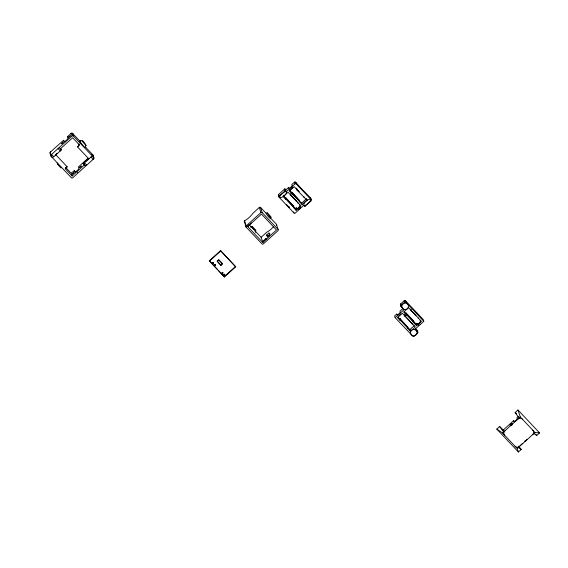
<?xml version="1.0" encoding="UTF-8"?>
<svg xmlns="http://www.w3.org/2000/svg" width="568" height="568" viewBox="0 0 568 568"><rect width="100%" height="100%" fill="white"/><g stroke="black" fill="none" stroke-linecap="round" stroke-linejoin="round"><path stroke-width="0.85" d="M223.785 274.614C224.026 276.325 225.837 273.939 224.076 274.223M212.588 262.679C212.801 264.603 214.633 261.805 212.737 262.437M286.031 198.807L285.952 199.56L285.654 197.614L285.775 198.239A3.294 0.724 -43.4 0 0 285.96 198.821L293.386 206.596L293.315 207.348L296.113 210.309L300.976 205.921L290.454 194.767A3.294 0.724 -43.4 0 0 290.525 194.576M302.275 204.75L299.478 201.789L299.485 201.051A3.294 0.724 -43.4 0 1 299.3 200.469L291.817 192.055L291.938 192.68A3.294 0.724 -43.4 0 0 292.122 193.262L301.856 203.429L302.275 204.75C305.84 198.843 316.156 196.166 307.331 204.16C301.679 208.357 303.823 202.08 307.132 200.44L306.784 199.212M297.817 202.556L297.937 203.181M400.355 319.827L400.284 320.579L399.986 318.634L400.106 319.259A3.294 0.724 -43.4 0 0 400.291 319.841L407.717 327.615L407.639 328.368L410.437 331.329L415.307 326.941L404.785 315.787A3.294 0.724 -43.4 0 0 404.856 315.595M406.525 314.267L406.447 315.02L406.148 313.075L406.269 313.699A3.294 0.724 -43.4 0 0 406.454 314.281L413.88 322.056L413.809 322.809L416.607 325.769L421.47 321.381L410.955 310.227A3.294 0.724 -43.4 0 0 411.055 309.887M412.269 324.2L412.148 323.575A3.294 0.724 -43.4 0 0 412.219 323.391M418.311 318.016L418.431 318.634M285.406 191.182A6.809 1.491 -43.4 0 1 285.853 190.031L284.824 188.945A6.809 1.491 -43.4 0 0 285.313 190.514C290.802 192.999 276.666 201.952 280.45 195.271M284.959 188.718L278.689 194.377A0.88 0.852 -17.5 0 0 278.625 195.584L279.172 197.309L294.032 213.043A0.88 0.852 -17.5 0 0 295.275 213.078L303.908 205.197M303.766 205.424L304.938 206.291A6.809 1.491 -43.4 0 0 305.172 205.843M248.898 224.381L251.731 227.377L252.135 226.334L255.813 230.232L255.415 231.275L261.081 237.275L262.927 242.202M50.737 155.49L50.112 153.509A0.88 0.852 -17.5 0 1 50.176 152.302L63.481 140.303L64.66 141.553M222.088 272.328L222.436 273.272L222.876 272.356M417.743 331.854L415.038 329.199L423.799 321.296L405.893 302.14A0.88 0.852 -17.5 0 0 404.657 302.105L401.086 305.321A0.88 0.852 -17.5 0 0 401.029 306.528L403.919 309.794L395.158 317.697L412.872 336.242A0.88 0.852 -17.5 0 0 414.107 336.284L417.679 333.061A0.88 0.852 -17.5 0 0 417.743 331.854L417.295 330.434L415.613 328.659M280.798 194.838L284.362 191.892L286.535 191.537L295.026 183.876A0.88 0.852 -17.5 0 1 296.262 183.911L311.129 199.652A0.88 0.852 -17.5 0 1 311.072 200.859L304.796 206.511M214.612 264.418C213.71 265.597 216.287 265.533 215.343 264.39M85.733 146.217A0.88 0.852 -17.5 0 0 85.754 147.346C86.052 149.228 80.549 143.136 79.719 140.956L72.505 133.324A0.88 0.852 -17.5 0 0 71.27 133.281L67.535 136.647L67.968 138.017A2.748 0.603 -43.4 0 1 66.144 140.481A2.748 0.603 -43.4 0 1 63.914 141.673L63.481 140.303M51.006 154.936L72.1 135.915A0.88 0.852 -17.5 0 1 73.336 135.958L93.798 157.613A0.88 0.852 -17.5 0 1 93.741 158.82L72.64 177.841A0.88 0.852 -17.5 0 1 71.405 177.805L50.942 156.15A0.88 0.852 -17.5 0 1 51.006 154.936L50.176 152.302M55.728 154.489L56.899 153.431M60.329 148.319L61.358 149.405L60.726 149.718M53.782 156.761L51.574 154.425A1.647 1.597 -17.5 0 0 51.461 156.69A1.647 1.597 -17.5 0 0 53.782 156.761L61.486 149.817L61.358 149.405M80.784 140.438L80.961 140.992L80.145 141.723L79.967 141.169L81.018 140.573M89.133 158.55A6.866 1.505 -43.4 0 1 88.849 158.898L77.518 146.899L79.548 145.074L72.626 137.747L60.456 148.724L61.486 149.817M55.565 155.057A6.866 1.505 -43.4 0 0 55.891 154.865L67.223 166.857L65.199 168.689L72.115 176.009L84.284 165.039L84.156 164.635M75.544 171.841L74.365 170.592L71.625 172.807M88.097 158.216L78.427 166.935L78.853 168.305A2.748 0.603 -43.4 0 1 77.028 170.769A2.748 0.603 -43.4 0 1 74.798 171.962L74.365 170.592M88.764 158.458L83.127 163.541L84.284 165.039M83.255 163.946L90.965 156.995A1.647 1.597 -17.5 0 1 93.28 157.066A1.647 1.597 -17.5 0 1 93.173 159.331L90.965 156.995M266.136 212.872C265.363 213.902 271.802 220.625 270.929 218.439L276.453 224.282L278.079 229.451A0.88 0.852 -17.5 0 1 278.022 230.658L263.254 243.97A0.88 0.852 -17.5 0 1 262.018 243.935L246.121 227.108L244.489 221.939A0.88 0.852 -17.5 0 1 244.552 220.732L244.886 220.547A6.809 1.491 -43.4 0 0 252.874 213.348L259.313 207.419A0.88 0.852 -17.5 0 1 260.556 207.455L266.072 213.298M285.988 189.811L288.558 187.49L289.588 188.583M311.129 199.652L310.589 197.927L300.245 187.518L295.722 182.193A0.88 0.852 -17.5 0 0 294.48 182.15L291.803 184.564L292.08 185.431A2.194 0.483 -43.4 0 1 289.978 187.916L289.779 188.065A2.194 0.483 -43.4 0 1 288.835 188.356L288.558 187.49M246.121 227.108A0.88 0.852 -17.5 0 1 246.178 225.901L260.946 212.588A0.88 0.852 -17.5 0 1 262.182 212.624L278.079 229.451M279.172 197.309A0.88 0.852 -17.5 0 1 279.229 196.102L285.505 190.443M247.698 226.554L261.493 214.115L276.502 230.004L262.707 242.444L247.698 226.554L251.155 222.976M209.28 260.797L220.611 250.573L235.699 266.811L224.36 277.028L209.28 260.797L217.658 269.658M209.407 261.202L220.739 250.978L220.611 250.573M251.17 226.916L250.651 226.462L251.411 227.676L251.17 226.916L252.135 226.334M298.839 191.693L294.188 186.645L289.325 191.04L292.122 194L292.193 193.248M307.146 200.362L296.744 189.826L296.716 188.746M255.415 231.275L255.089 231.566L255.678 232.191L255.344 231.382M220.881 264.993L222.422 263.602L218.687 259.64L217.139 261.031L221.009 265.398L222.422 263.602M285.654 197.614L293.01 205.403L293.038 206.489M261.081 237.275L267.102 231.971A6.809 1.491 -43.4 0 0 273.733 226.504M276.282 225.588L276.389 225.489A0.88 0.852 -17.5 0 0 276.453 224.282M296.113 210.309L295.566 208.584L296.375 207.852L297.405 208.946M301.523 203.209L306.599 198.637M266.697 234.939L269.054 232.816L269.694 234.847L267.336 236.97L266.697 234.939L267.734 236.032L270.084 233.909M262.487 241.734L266.058 238.517L266.612 239.334L266.058 238.517M224.36 277.028L224.232 276.623L235.571 266.406M266.165 238.872L262.707 242.444M401.029 306.528L400.582 305.115A0.88 0.852 -17.5 0 1 400.639 303.901L404.21 300.685A0.88 0.852 -17.5 0 1 405.445 300.721L423.259 319.578L423.799 321.296M397.756 315.162L396.727 314.069L394.618 315.971L395.158 317.697M402.811 308.587L399.971 311.143L400.241 312.01A2.194 0.483 -43.4 0 1 399.567 313.174L399.389 313.38A2.194 0.483 -43.4 0 1 396.996 314.935L396.727 314.069M404.906 316.404L404.877 315.325M411.076 310.845L411.047 309.766M407.341 326.422L407.37 327.509A3.294 0.724 -43.4 0 1 407.462 327.047L399.986 318.634M406.148 313.075L413.511 320.863L413.54 321.942M410.437 331.329L409.897 329.603L414.157 325.762M416.607 325.769L416.06 324.044L416.876 323.313L417.906 324.406M518.591 446.128L521.261 449.423L518.421 451.979L496.787 429.074L499.627 426.518L503.66 430.324M518.769 416.798L519.145 417.977L515.126 412.545L517.966 409.982L539.6 432.887L536.76 435.443L533.863 433.561M514.707 421.719L513.671 420.632L503.085 430.175L503.646 431.95L499.627 426.518M518.03 416.706L516.915 417.707L517.235 418.708A2.194 0.483 -43.4 0 1 516.56 419.873L516.383 420.079A2.194 0.483 -43.4 0 1 513.99 421.633L513.671 420.632M496.787 429.074L502.51 432.979L520.281 416.955L517.966 409.982M518.421 451.979L517.228 448.557L534.999 432.532L539.6 432.887M298.832 209.372L298.626 209.514A2.194 0.483 -43.4 0 1 298.441 209.635M72.463 134.254L73.094 133.941M91.746 154.666L92.378 154.354M92.336 155.284L92.967 154.979L93.798 157.613M255.174 230.516L255.813 230.232M286.535 191.537L286.343 191.608A6.809 1.491 -43.4 0 1 285.995 191.686M296.198 188.107L296.439 188.626A3.294 0.724 -43.4 0 1 296.624 189.208L296.744 189.826M293.386 206.596L293.315 206.61A3.294 0.724 -43.4 0 1 293.138 206.028L293.01 205.403M404.53 315.219L404.601 315.204A3.294 0.724 -43.4 0 1 404.735 315.204M413.816 322.07L413.88 322.056A3.294 0.724 -43.4 0 1 413.632 321.488L413.511 320.863M411.892 323.007L411.963 322.993A3.294 0.724 -43.4 0 1 412.091 322.993M407.717 327.615L407.646 327.629A3.294 0.724 -43.4 0 1 407.519 327.629M518.364 447.534L521.261 449.423M86.059 145.507C78.348 137.719 83.716 140.14 86.059 145.5M57.034 163.009L58.263 164.308M61.053 168.022L57.411 164.166M520.281 416.955L534.999 432.532M515.126 412.545L516.376 413.866L516.156 413.17M535.51 434.122L536.76 435.443M296.368 188.64L299.201 191.636M416.003 315.709L408.52 307.664L403.649 312.059L406.447 315.02M291.988 192.587L299.35 200.376M404.231 311.52L405.907 313.295M406.319 313.607L416.06 324.044M289.389 190.06L291.625 192.424L292.122 194M292.364 193.78L299.719 201.569M406.695 314.8L414.051 322.589M404.366 314.686L405.495 315.879M296.993 201.391L290.269 194.185A3.294 0.724 -43.4 0 1 290.546 194.306L290.404 193.851M296.638 201.448L288.026 192.211L283.155 196.599L285.952 199.56M412.098 323.661L402.357 313.231L397.486 317.618L400.284 320.579M283.169 195.47L285.413 197.834M285.825 198.147L295.566 208.584M398.061 317.079L399.737 318.854M400.149 319.166L409.897 329.603M286.194 199.34L293.557 207.128M400.525 320.359L407.888 328.148M502.51 432.979L517.228 448.557M286.535 204.494L289.481 207.611L289.226 206.802M251.496 226.618L254.123 229.401M251.638 227.079L255.316 230.97M247.144 225.73L247.584 226.199M220.739 250.978L235.699 266.811M222.549 264.006L218.815 260.045L217.267 261.443L221.009 265.398M218.85 270.922L224.232 276.623M85.754 147.346L92.967 154.979A0.88 0.852 -17.5 0 1 92.903 156.186M67.535 136.647L68.714 137.896M65.86 167.638L71.284 173.375L72.115 176.009M420.121 320.387L420.391 321.247A2.194 0.483 -43.4 0 1 418.928 323.22A2.194 0.483 -43.4 0 1 417.146 324.172L416.876 323.313M410.529 309.127L410.7 309.659A3.294 0.724 -43.4 0 1 410.991 309.688M405.445 300.721L405.893 302.14M404.21 300.685L404.657 302.105M400.639 303.901L401.086 305.321M304.1 197.621L303.979 196.997A3.294 0.724 -43.4 0 0 304.058 196.812M295.722 182.193L296.262 183.911M294.48 182.15L295.026 183.876M299.066 200.469L299.478 201.789M299.62 204.927L299.897 205.786A2.194 0.483 -43.4 0 1 298.434 207.76A2.194 0.483 -43.4 0 1 296.652 208.719L296.375 207.852M293.67 211.892L294.032 213.043M278.689 194.377L279.229 196.102M260.556 207.455L262.182 212.624M259.313 207.419L260.946 212.588M244.552 220.732L246.178 225.901M73.336 135.958L72.505 133.324L71.873 133.629A0.88 0.852 -17.5 0 0 70.638 133.594M71.27 133.281L72.1 135.915M517.846 419.149A3.294 3.195 -17.5 0 1 522.482 419.29M532.791 430.196A3.294 3.195 -17.5 0 1 532.564 434.733M519.663 446.363A3.294 3.195 -17.5 0 1 515.02 446.221M504.718 435.315A3.294 3.195 -17.5 0 1 504.945 430.778M522.517 443.31A2.194 0.483 -43.4 0 1 522.354 443.501M521.978 443.906A2.194 0.483 -43.4 0 1 521.779 444.105M520.735 444.964A2.194 0.483 -43.4 0 1 520.217 445.262L520.082 445.319A2.194 0.483 -43.4 0 1 519.968 445.34M511.271 425.723A1.647 0.362 -43.4 0 1 511.527 425.425M511.825 425.12A1.647 0.362 -43.4 0 1 511.988 424.978M512.457 424.587A1.647 0.362 -43.4 0 1 512.606 424.481M526.976 439.362A1.647 0.362 -43.4 0 1 525.585 440.775A1.647 0.362 -43.4 0 1 524.718 441.038M310.589 197.927A0.88 0.852 -17.5 0 1 310.604 199.056M292.868 187.128A2.194 0.483 -43.4 0 1 292.747 187.305M292.435 187.689A2.194 0.483 -43.4 0 1 292.25 187.887M291.853 188.292A2.194 0.483 -43.4 0 1 291.647 188.491M291.221 188.853A2.194 0.483 -43.4 0 1 291.015 189.009M290.298 189.449A2.194 0.483 -43.4 0 1 289.957 189.527M300.564 207.668A2.194 0.483 -43.4 0 1 300.252 208.051M300.067 208.25A2.194 0.483 -43.4 0 1 299.038 209.209M80.961 140.992A0.88 0.852 -17.5 0 1 79.719 140.956M67.223 166.857A6.866 1.505 -43.4 0 1 65.554 167.645M79.172 143.938A6.866 1.505 -43.4 0 1 77.518 146.899M50.445 152.515A0.88 0.852 -17.5 0 1 50.68 151.592M77.674 172.466A2.748 0.603 -43.4 0 1 77.411 172.665M420.171 324.115A2.194 0.483 -43.4 0 1 419.958 324.307M418.765 325.194A2.194 0.483 -43.4 0 1 418.36 325.35M417.295 330.434A0.88 0.852 -17.5 0 1 417.231 331.648M400.909 313.884A2.194 0.483 -43.4 0 1 400.767 314.069M400.419 314.466A2.194 0.483 -43.4 0 1 400.22 314.672M400.021 314.871A2.194 0.483 -43.4 0 1 399.595 315.254M399.176 315.588A2.194 0.483 -43.4 0 1 398.977 315.73M212.695 263.147C213.525 265.157 214.25 261.536 212.695 263.147M214.562 265.128C215.322 267.102 216.195 263.644 214.583 265.057M222.038 273.045C222.848 275.047 223.636 271.426 222.038 273.045M223.913 275.026C224.765 277.021 225.425 273.428 223.913 275.026M61.486 143.782L63.083 142.376L61.486 143.782M68.785 137.193L70.382 135.795L68.785 137.193M72.37 174.071L73.968 172.665L72.37 174.071M79.676 167.482L81.274 166.083L79.676 167.482M60.272 150.911L58.064 148.575A1.647 1.597 -17.5 0 1 60.385 148.646A1.647 1.597 -17.5 0 1 60.272 150.911M86.677 165.189L84.469 162.846A1.647 1.597 -17.5 0 0 84.355 165.118A1.647 1.597 -17.5 0 0 86.677 165.189M267.152 212.794C269.523 218.424 274.933 220.064 267.152 212.794M510.717 425.297A1.647 0.362 -43.4 0 0 512.435 423.323A1.647 0.362 -43.4 0 0 510.511 424.637A1.647 0.362 -43.4 0 0 510.717 425.297M404.175 309.425A3.294 3.195 -17.5 0 0 408.392 305.619A3.294 3.195 -17.5 0 0 402.968 304.015A3.294 3.195 -17.5 0 0 404.175 309.425M412.78 335.709A3.294 3.195 -17.5 0 0 416.997 331.911A3.294 3.195 -17.5 0 0 411.573 330.306A3.294 3.195 -17.5 0 0 412.78 335.709"/></g></svg>
